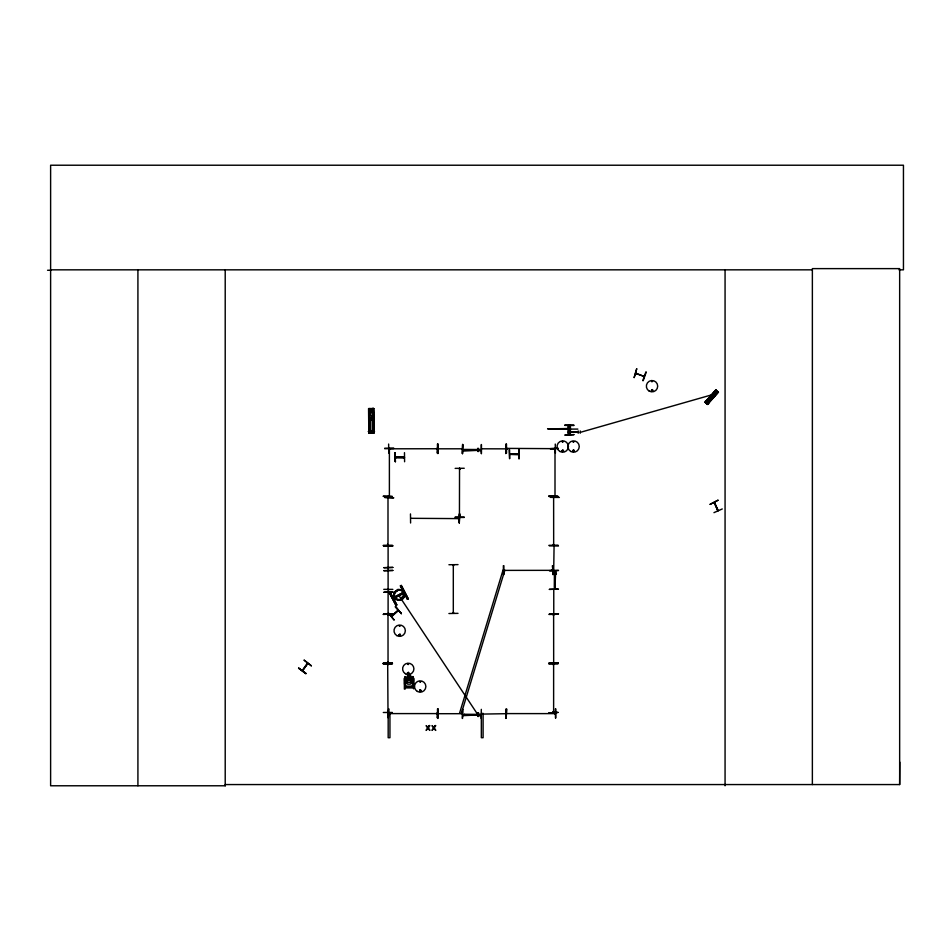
<?xml version="1.0" encoding="UTF-8"?>
<svg xmlns="http://www.w3.org/2000/svg" width="951" height="951" viewBox="0 0 951 951"><rect width="100%" height="100%" fill="white"/><g stroke="black" fill="none" stroke-linecap="round" stroke-linejoin="round"><path stroke-width="1.43" d="M899.004 269.834L903.45 269.834L903.45 165.224L50.617 165.224L50.617 785.776L225.339 785.776L225.221 784.563L899.658 784.563L899.789 762.12M464.361 450.239L464.338 449.431L479.447 449.538L479.435 450.334L464.397 450.382M553.125 574.178L553.137 573.251M553.256 574.249L553.268 573.191M553.886 574.214L553.898 573.227M554.314 574.166L554.326 573.287M555.693 574.095L555.705 573.096M556.323 574.131L556.335 573.073M399.218 600.366L395.236 598.666M396.615 590.678L393.999 593.769L395.259 598.904M389.648 448.432L389.399 449.68L389.078 448.682M388.103 497.337L387.687 496.517M389.078 497.337L389.066 496.327M387.58 544.364L387.996 545.089L387.996 496.517M387.58 662.265L388.044 663.061L388.067 662.134M459.904 468.379L459.547 469.366L459.535 468.356M459.88 516.892L459.88 516.12M453.675 613.181L453.306 612.361L453.675 613.347M553.256 496.707L553.268 497.504L553.304 496.517M553.672 545.161L553.625 496.517M553.672 544.994L553.66 544.364M553.708 615.333L553.625 614.417L553.672 662.895M553.684 663.834L553.316 664.785L553.304 663.786M553.268 711.562L553.304 712.442M398.79 634.947C401.072 632.011 400.145 638.133 398.885 634.733M399.741 626.245C398.576 625.746 401.049 626.4 399.242 625.734M399.051 634.947L400.205 634.638L399.396 635.423M407.765 664.131C409.215 662.514 408.288 665.997 407.872 663.905M407.373 673.106C409.667 670.17 408.74 676.28 407.468 672.892M419.581 690.747C421.21 688.893 420.473 692.601 419.664 690.89M420.687 681.784L419.712 681.915L420.627 681.665M420.984 690.961C418.915 687.609 419.843 694.147 420.948 690.307M562.231 441.823C563.812 440.242 562.528 443.737 562.41 441.502M562.112 450.786C563.741 448.741 563.016 453.009 562.207 450.655M563.61 450.786C561.019 453.663 562.73 447.481 563.444 451.202M573.096 441.823L574.071 441.692L573.156 441.942M572.775 450.786C575.284 447.933 573.619 454.138 572.823 450.346M574.119 450.929C573.263 448.563 572.609 452.854 574.202 450.786M651.435 390.279C652.897 392.668 652.291 388.091 651.554 390.718M652.529 381.482L651.554 381.601L652.469 381.363M652.909 390.445C650.306 392.811 652.029 388.163 652.743 390.029M398.457 595.29L398.564 595.16M403.7 597.478L400.288 599.998L396.032 599.582L393.5 596.336L394.261 592.104L397.958 589.382L402.451 589.81L405.114 593.21L403.367 598.631L399.194 600.366L395.319 598.583M389.03 448.872L388.983 449.502M389.423 449.561L389.482 448.86M387.639 496.707L388.056 497.337M389.018 496.517L389.387 497.337M387.628 544.364L387.651 545.066M387.639 663.964L388.008 664.785L387.996 663.774M388.044 662.895L387.996 614.417M387.628 711.621L388.044 712.251M459.488 468.546L459.904 469.164M554.647 448.872L554.659 449.561M555.051 449.561L555.004 448.765L555.004 497.242L554.659 496.458M553.256 663.964L553.28 664.666M553.66 664.666L553.625 663.869L553.625 712.442M402.784 593.412L394.772 597.24L402.748 593.495M555.491 571.242L555.182 572.205M371.758 432.871L371.08 432.883M395.426 598.761C390.623 593.281 399.61 586.577 403.355 592.402M504.755 570.517L461.306 713.535L459.618 713.024L503.067 570.006L504.684 570.422M399.016 599.95L402.867 598.345L404.448 593.412M400.216 599.796L403.569 597.228M636.695 373.446L635.696 373.517L636.671 373.755M644.172 376.537L635.732 373.113M642.817 380.578L645.884 372.019M643.197 380.709L646.205 372.138M391.42 616.284L392.299 616.034M388.103 546.195L388.103 613.288M553.708 570.018L554.076 546.147M438.542 448.813L462.008 448.801M505.659 448.86L481.479 448.801M505.659 713.702L481.8 714.094M407.729 672.797C408.11 675.376 409.608 671.323 407.729 672.963M568.841 429.745L569.851 429.745M464.195 715.069L463.196 715.461M306.947 663.869L307.66 663.477M307.696 663.513L302.573 670.669L307.815 663.346M717.862 510.853L714.474 502.437M387.639 496.541L387.651 497.409M387.687 663.786L387.996 712.347M453.675 565.69L453.627 564.704M554.683 496.327L554.695 497.337M401.726 598.143C402.891 599.617 401.037 595.968 403.652 595.825M458.406 518.675L459.178 518.687M507.454 448.789L506.657 448.385L555.004 448.67M388.733 713.274L389.744 713.262M504.684 570.374L504.042 569.922M551.699 570.386L552.519 570.018L551.699 569.97M517.724 454.043L518.735 454.043M303.214 669.92L302.311 670.491L307.328 663.251M305.818 673.677L298.626 668.101L305.842 673.641M398.267 610.494L391.527 616.117M398.267 610.59L391.836 616.462M389.648 448.349L388.757 448.801M410.654 518.307L459.226 518.616M507.525 448.777L506.824 448.801M402.261 598.559L404.353 596.027L403.973 592.164L402.083 590.357L399.408 589.751L396.662 590.535M504.874 570.327L503.887 570.386L552.424 570.338L551.604 570.338M388.828 713.274L389.684 713.654M555.301 713.583L554.29 713.274L555.301 713.274M555.182 713.619L506.728 713.595M395.485 457.051L404.353 457.015M510.461 454.459C506.978 452.795 532.382 455.588 509.736 454.364M715.996 390.041L705.119 402.332L716.127 390.148M705.38 402.57L716.269 390.279M705.559 402.725L716.317 390.326M716.46 390.445L705.69 402.832L716.602 390.576M705.915 403.022L706.605 403.64M706.831 403.83L717.66 391.491M717.815 391.622L706.973 403.961L718.017 391.8M707.271 404.223L718.1 391.871M707.401 404.33L718.278 392.038M707.52 404.437L718.457 392.192L715.818 389.886L704.941 402.178L707.58 404.484M464.159 450.31L463.196 450.631M398.124 610.15L397.708 611.006M391.479 616.224L397.958 610.245M404.544 678.004L405.483 677.112L412.437 677.112L413.483 677.992M388.008 615.333L387.687 614.512L387.687 615.333M453.318 565.619L453.306 564.704M408.645 673.486L407.991 673.57M398.921 595.576L478.353 715.461M396.258 599.32L400.359 599.617M401.251 585.436L408.264 598.857L401.274 585.424L400.526 585.816M553.304 614.417L553.304 615.333M400.419 585.875L407.492 599.285L400.383 585.887M388.9 591.938L389.791 591.463L396.829 604.895L395.961 605.335L388.9 591.938L395.985 605.323M393.132 597.81L403.676 592.14M393.179 597.894L403.771 592.307M393.476 598.452L404.056 592.865M393.559 598.619L404.151 593.032M407.444 599.285L408.336 598.821M389.565 591.581L396.829 604.895M710.1 504.292L718.195 500.131L710.159 504.399M713.963 512.648L722.273 508.951M438.149 713.702L462.329 713.69M580.229 432.372L717.161 393.298L714.89 391.289M554.409 713.25L555.17 713.238M371.152 432.86L371.199 431.873M403.652 456.955L403.426 457.574M509.831 453.948L518.604 454.007M419.985 689.962L420.604 690.046M437.829 444.509L437.852 453.603L437.84 444.509M505.706 444.509L505.73 453.591L505.766 444.509M481.408 453.603L481.372 444.509L481.337 453.603M437.829 709.351L437.852 718.445L437.84 709.351M505.706 709.351L505.73 718.433L505.766 709.351M481.147 718.445L481.313 709.351M373.814 408.526L368.56 408.597L368.845 433.216L374.076 433.145L373.695 408.526M368.94 411.094L373.481 411.046M368.952 412.77L373.493 412.71M368.976 415.266L373.529 415.218M369 417.477L373.541 417.43M369.024 419.973L373.577 419.926M369.154 430.696L373.695 430.648M368.394 431.421L374.456 431.362M368.406 431.611L374.456 431.552M371.068 431.813L371.782 431.849M395.533 457.562L404.484 457.562L395.414 457.419M506.098 444.046L506.205 453.14M555.265 444.046L555.396 453.14M393.773 448.515L384.691 448.706M384.68 448.242L393.773 448.183M436.485 448.444L437.401 448.432M436.485 448.753L437.305 448.753L388.923 448.801M558.094 448.147L550.308 448.706M555.17 448.397L554.481 448.801M550.308 448.646L558.094 448.634M554.385 448.753L555.206 448.753M388.757 453.14L388.638 444.046M455.149 468.379L464.243 468.261M383.301 496.089L392.383 496.493L383.301 496.422M548.917 496.089L558.011 496.493L548.917 496.042M384.691 497.492L393.785 497.813L384.691 497.373M548.917 496.481L557.999 496.363M559.402 497.432L550.308 497.373M459.702 513.909L459.262 523.002L459.666 513.909M455.149 517.047L464.243 517.106M455.149 517.51L464.243 517.451M458.311 518.628L459.131 518.616M410.594 523.002L410.475 513.92M383.301 545.339L392.383 545.28M383.301 545.672L392.394 545.66M558.011 545.149L548.917 545.339M458.013 564.621L448.92 564.739M503.828 565.631L503.757 574.725M552.495 565.631L553.054 574.713L552.555 565.631M551.604 570.018L552.329 569.922M458.013 613.347L448.92 613.526M392.383 613.93L383.301 614.453M383.301 614.322L392.383 613.882M548.917 614.453L557.999 614.263M383.289 663.299L392.383 663.18M383.301 663.572L392.394 663.525M383.301 663.75L392.394 663.56M558.011 663.18L548.917 663.299L557.999 663.287M548.917 663.679L558.011 663.525M388.709 708.887L388.305 717.981L388.638 708.887M437.876 708.887L437.424 717.969L437.829 708.887M555.776 708.887L555.788 717.969M383.301 712.489L392.383 712.477M553.256 712.251L553.613 711.526M437.305 713.274L436.39 713.595L437.401 713.274M554.385 713.595L555.206 713.595M506.158 717.981L506.61 708.887L506.205 717.981M549.369 545.862L558.463 546.017M383.752 589.347L392.846 589.382M549.381 589.347L558.463 589.133L549.381 589.406M383.764 613.775L392.846 613.775M558.463 613.775L549.381 613.989L558.463 613.716M47.55 270.274L50.617 270.262M50.617 269.834L812.368 269.834M564.799 425.049L573.881 425.049M564.799 425.394L573.881 425.513M568.734 428.39L569.613 428.877L568.734 428.889M569.613 428.485L554.718 428.794M569.613 428.794L547.574 428.794L562.588 428.901M560.044 429.091L577.851 429.091M568.841 429.555L569.851 429.555M568.841 429.935L569.851 429.935M568.841 430.185L569.851 430.185M568.841 430.565L569.851 430.565M568.389 431.956L578.208 431.825M568.389 432.206L578.208 432.336M519.234 449.657L519.198 458.751M394.879 452.664L395.39 461.758L394.927 452.664M404.472 452.664L404.603 461.758M395.58 457.419L404.484 457.467M412.936 678.705L413.661 678.705L413.661 688.821L413.007 687.906L405.102 687.906L405.102 689.083L404.377 689.083L404.377 678.538M404.544 679.097L413.483 679.097M404.544 680.179L413.483 680.179M413.483 677.932L413.483 684.173L412.461 686.467L405.459 686.467L412.389 686.372L413.388 684.09L413.388 677.956M437.305 713.595L388.828 713.595L389.553 713.179M477.568 448.385L478.626 448.397M477.604 449.015L478.591 449.027M477.723 450.822L478.722 450.833M477.687 451.452L478.745 451.463M477.64 713.095L478.567 713.107M477.568 713.226L478.626 713.238M477.604 713.856L478.591 713.868M477.652 714.284L478.531 714.296M477.723 715.663L478.722 715.675M477.687 716.293L478.745 716.305M477.747 716.424L478.674 716.424M396.21 456.955L396.484 457.657M480.576 450.631L479.577 450.227M480.576 715.461L479.577 715.069M717.862 510.794L714.177 502.651M644.124 376.382L635.791 373.517M555.099 587.623L555.491 588.621M553.304 545.185L553.304 544.269M387.639 663.061L387.675 662.169L387.639 662.895M706.581 403.236L706.605 402.653M298.59 668.149L306.032 673.367M400.074 634.234L400.49 634.947M555.004 496.327L555.004 497.242L555.075 496.386M459.904 468.534L459.856 469.259M459.535 468.451L459.44 516.821M714.153 392.121L716.424 394.13M713.048 393.369L715.318 395.378M712.073 394.475L714.344 396.484M710.968 395.723L713.238 397.732M706.236 401.072L708.507 403.081M705.547 401.096L708.566 403.771M705.464 401.191L708.483 403.866M395.212 606.869L401.393 613.538M404.425 593.448L402.071 590.44L398.089 590.084L394.796 592.509L394.142 596.313L396.448 599.273M714.463 502.52L718.195 510.485M404.639 684.09L405.53 686.372M405.459 686.467L404.544 684.102L404.544 677.932M387.639 712.251L387.675 711.526M403.319 592.366L403.652 595.849M553.767 589.858L553.767 613.68M373.493 408.526L373.755 433.145L373.446 408.526M373.208 408.526L373.363 433.145M372.899 408.538L372.97 412.877M372.982 415.777L373.196 433.145L372.887 415.777M372.816 408.538L372.863 412.877M372.519 408.538L372.875 433.157M372.328 408.538L372.376 412.889M372.21 408.538L372.281 412.889M372.138 433.157L370.759 433.18M370.153 408.585L370.177 412.924L370.046 408.585M370.26 420.164L370.426 433.204M370.165 420.176L370.308 433.204M369.844 408.585L370.022 433.204M369.547 408.597L369.594 412.936L369.464 408.597M369.677 420.176L369.82 433.204M369.57 420.176L369.725 433.204M369.273 408.597L369.428 433.216M368.905 408.597L369.178 433.216L368.869 408.597M555.396 708.887L555.455 717.969M553.304 711.526L553.304 712.347M506.479 444.046L506.538 453.14M503.364 565.631L503.424 574.725M459.535 516.096L459.535 516.916M459.262 513.92L459.321 523.002M453.306 612.456L453.306 613.276L453.306 564.799M437.436 444.046L437.555 453.14M437.496 708.887L437.555 717.969M389.387 496.422L389.387 497.242L389.387 448.765M462.638 444.509L462.495 453.591M899.658 784.563L899.658 268.622L812.368 268.622L812.368 784.563M725.066 269.834L725.066 785.776M580.229 430.946L580.229 433.216M578.208 430.946L578.208 433.216M569.97 425.513L569.97 434.607M569.851 425.513L569.863 434.607M568.841 425.513L568.841 434.607M568.71 425.513L568.71 434.607M518.854 449.657L518.854 458.751M509.581 449.657L509.617 458.751L509.177 449.657M412.365 686.836L412.936 676.494L412.936 686.991L405.102 686.991L405.102 676.518L405.661 686.848M410.499 677.183L410.499 674.818L407.515 674.877L410.404 674.901L410.404 677.255L411.89 678.027L411.89 682.307L410.404 684.149L407.622 684.149L406.125 682.307L406.125 678.027L407.622 677.255L407.515 674.818M395.259 452.664L395.319 461.758M225.209 269.834L225.209 785.776M137.919 269.834L137.919 785.776M464.338 714.272L464.338 715.259L479.435 715.176L479.447 714.379L464.338 714.272M554.409 572.371L554.302 587.48L555.229 587.599L555.206 572.383L554.409 572.371M711.99 395.961C712.977 398.481 713.88 394.035 711.99 395.961M370.308 418.452C371.591 422.303 373.279 415.706 370.308 418.452M636.706 368.81L634.174 377.547L636.706 368.81M429.174 725.601L428.009 727.491L426.143 725.601L427.617 728.002L426.096 730.404L427.974 728.478L429.876 730.404L428.366 727.967L429.876 725.601L429.174 725.601M435.071 725.601L433.906 727.491L432.039 725.601L433.513 728.002L431.992 730.404L433.87 728.478L435.772 730.404L434.262 727.967L435.772 725.601L435.071 725.601M304.165 660.184L311.322 665.819L304.165 660.184M388.46 613.05L394.213 620.1L388.412 613.086M395.545 606.572L401.298 613.633L395.545 606.572M462.661 444.509L462.436 453.591L462.661 444.509M462.661 709.339L462.436 718.433L462.661 709.339M437.876 444.046L437.424 453.14L437.876 444.046M392.383 663.061L383.301 663.132L383.301 663.81L392.383 663.75L392.383 663.061M558.011 663.061L548.917 663.109L548.917 663.81L558.011 663.75L558.011 663.061M558.011 712.418L548.917 712.977L558.011 712.418M392.846 545.85L383.764 546.112L392.846 545.826M392.846 567.438L383.764 567.699L392.846 567.414M392.846 570.481L383.764 570.695L392.846 570.41M558.463 570.481L549.381 570.695L558.463 570.41M392.846 592.069L383.764 592.283L392.846 591.997M392.846 613.728L383.764 613.989L392.846 613.716M573.881 434.666L564.799 435.106L573.881 434.607M480.778 450.227L463.006 450.631L480.778 450.227M555.491 571.052L555.099 588.824L555.491 571.052M409.905 675.341L408.122 675.341L408.122 676.102L409.905 676.102L409.905 675.341M410.404 678.027L407.622 678.027L407.622 682.307L410.404 682.307L410.404 678.027M389.946 713.476L388.174 713.476L388.174 737.714L389.946 737.714L389.946 713.476M483.096 713.476L481.337 713.476L481.337 737.714L483.096 737.714L483.096 713.476M480.778 715.069L463.006 715.461L480.778 715.069M372.59 433.157L372.4 415.777L372.483 433.157M570.35 434.607L570.35 425.513L570.315 434.607M568.377 434.607L568.377 425.513L568.329 434.607M396.829 635.613A5.682 5.682 0 0 0 405.352 630.703A5.682 5.682 0 0 0 396.829 625.782A5.682 5.682 0 0 0 396.829 635.613M649.188 391.099A5.67 5.67 0 0 0 657.7 386.189A5.67 5.67 0 0 0 649.188 381.28A5.67 5.67 0 0 0 649.188 391.099M570.755 451.463A5.682 5.682 0 0 0 579.266 446.542A5.682 5.682 0 0 0 570.755 441.621A5.682 5.682 0 0 0 570.755 451.463M559.889 451.463A5.682 5.682 0 0 0 568.413 446.542A5.682 5.682 0 0 0 559.889 441.621A5.682 5.682 0 0 0 559.889 451.463M405.423 673.76A5.67 5.67 0 0 0 413.923 668.85A5.67 5.67 0 0 0 405.423 663.941A5.67 5.67 0 0 0 405.423 673.76M417.346 691.425A5.682 5.682 0 0 0 425.87 686.503A5.682 5.682 0 0 0 417.346 681.582A5.682 5.682 0 0 0 417.346 691.425"/></g></svg>
